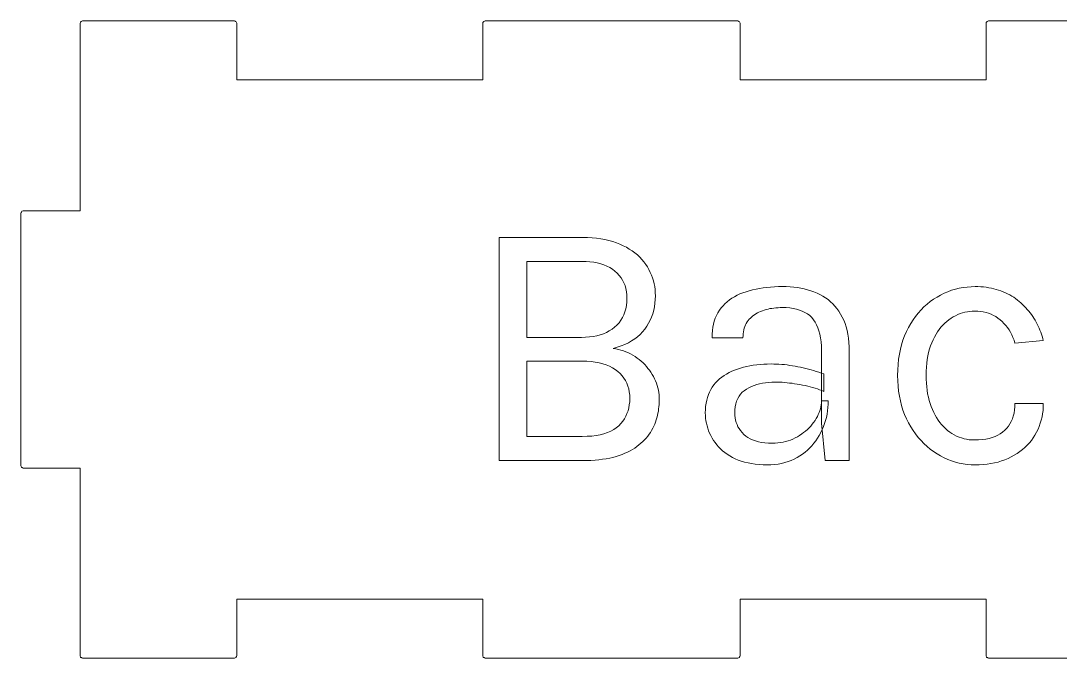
# Model space of a CAD drawing. Header units: inches. Extents: x 0.23 to 4.83, y 0.19 to 3.93.
# Drawn here: x 0.23 to 1.612, y 1.153 to 2.001 of the extents above; entities that cross this region are included whole.
import ezdxf

# ---------------------------------------------------------------- set-up
doc = ezdxf.new("R2010")
doc.units = ezdxf.units.IN
doc.header["$MEASUREMENT"] = 0
doc.layers.get('0').update_dxf_attribs({"lineweight": 5})

msp = doc.modelspace()

# ---------------------------------------------------------------- linework, layer by layer
for p, q in [((0.3091, 1.9991), (0.3087, 1.9983)), ((0.3087, 1.9983), (0.3087, 1.7487)), ((0.3094, 1.9995), (0.3091, 1.9991)), ((0.3098, 2.0003), (0.3094, 1.9995)), ((0.3102, 2.0007), (0.3098, 2.0003)), ((0.3118, 2.0015), (0.3102, 2.0007)), ((0.5142, 2.0015), (0.3118, 2.0015)), ((0.515, 2.0011), (0.5142, 2.0015)), ((0.5154, 2.0007), (0.515, 2.0011)), ((0.5161, 2.0003), (0.5154, 2.0007)), ((0.5165, 1.9999), (0.5161, 2.0003)), ((0.5173, 1.9983), (0.5165, 1.9999)), ((0.5173, 1.9228), (0.5173, 1.9983)), ((0.8445, 1.9991), (0.8441, 1.9983)), ((0.8441, 1.9983), (0.8441, 1.9228)), ((0.8449, 1.9995), (0.8445, 1.9991)), ((0.8453, 2.0003), (0.8449, 1.9995)), ((0.8457, 2.0007), (0.8453, 2.0003)), ((0.8472, 2.0015), (0.8457, 2.0007)), ((1.1835, 2.0015), (0.8472, 2.0015)), ((1.1843, 2.0011), (1.1835, 2.0015)), ((1.1846, 2.0007), (1.1843, 2.0011)), ((1.1854, 2.0003), (1.1846, 2.0007)), ((1.1858, 1.9999), (1.1854, 2.0003)), ((1.1866, 1.9983), (1.1858, 1.9999)), ((1.1866, 1.9228), (1.1866, 1.9983)), ((1.5138, 1.9991), (1.5134, 1.9983)), ((1.5134, 1.9983), (1.5134, 1.9228)), ((1.5142, 1.9995), (1.5138, 1.9991)), ((1.5146, 2.0003), (1.5142, 1.9995)), ((1.515, 2.0007), (1.5146, 2.0003)), ((1.5165, 2.0015), (1.515, 2.0007)), ((1.8528, 2.0015), (1.5165, 2.0015)), ((0.8441, 1.9228), (0.5173, 1.9228)), ((1.5134, 1.9228), (1.1866, 1.9228)), ((0.2303, 1.7464), (0.2299, 1.7456)), ((0.2299, 1.7456), (0.2299, 1.4094)), ((0.2307, 1.7468), (0.2303, 1.7464)), ((0.2311, 1.7476), (0.2307, 1.7468)), ((0.2315, 1.748), (0.2311, 1.7476)), ((0.2331, 1.7487), (0.2315, 1.748)), ((0.3087, 1.7487), (0.2331, 1.7487)), ((0.8659, 1.4164), (0.8659, 1.7131)), ((0.8659, 1.7131), (0.9769, 1.7131)), ((0.9769, 1.7131), (0.9833, 1.713)), ((0.9833, 1.713), (0.9895, 1.7126)), ((0.9895, 1.7126), (0.9954, 1.7121)), ((0.9954, 1.7121), (1.0012, 1.7113)), ((1.0012, 1.7113), (1.0067, 1.7104)), ((1.0067, 1.7104), (1.012, 1.7092)), ((1.012, 1.7092), (1.0171, 1.7078)), ((1.0171, 1.7078), (1.0219, 1.7062)), ((1.0219, 1.7062), (1.0266, 1.7044)), ((1.0266, 1.7044), (1.031, 1.7023)), ((1.031, 1.7023), (1.0352, 1.7001)), ((1.0352, 1.7001), (1.0391, 1.6978)), ((1.0391, 1.6978), (1.0429, 1.6953)), ((1.0429, 1.6953), (1.0465, 1.6926)), ((1.0465, 1.6926), (1.0498, 1.6899)), ((1.0498, 1.6899), (1.0529, 1.687)), ((1.0529, 1.687), (1.0557, 1.6839)), ((0.9759, 1.6814), (0.9027, 1.6814)), ((0.9027, 1.6814), (0.9027, 1.5803)), ((0.9815, 1.6813), (0.9759, 1.6814)), ((0.9867, 1.6809), (0.9815, 1.6813)), ((0.9917, 1.6802), (0.9867, 1.6809)), ((0.9965, 1.6793), (0.9917, 1.6802)), ((1.001, 1.6781), (0.9965, 1.6793)), ((1.0053, 1.6767), (1.001, 1.6781)), ((1.0093, 1.675), (1.0053, 1.6767)), ((1.0131, 1.6731), (1.0093, 1.675)), ((1.0167, 1.6709), (1.0131, 1.6731)), ((1.0557, 1.6839), (1.0584, 1.6807)), ((1.0584, 1.6807), (1.0609, 1.6774)), ((1.0609, 1.6774), (1.0631, 1.674)), ((1.0631, 1.674), (1.0651, 1.6704)), ((1.02, 1.6684), (1.0167, 1.6709)), ((1.023, 1.6657), (1.02, 1.6684)), ((1.0257, 1.6628), (1.023, 1.6657)), ((1.0281, 1.6597), (1.0257, 1.6628)), ((1.0302, 1.6564), (1.0281, 1.6597)), ((1.0651, 1.6704), (1.0669, 1.6668)), ((1.0669, 1.6668), (1.0685, 1.6631)), ((1.0685, 1.6631), (1.0699, 1.6594)), ((1.0699, 1.6594), (1.0711, 1.6556)), ((1.032, 1.6529), (1.0302, 1.6564)), ((1.0334, 1.6492), (1.032, 1.6529)), ((1.0345, 1.6453), (1.0334, 1.6492)), ((1.0353, 1.6411), (1.0345, 1.6453)), ((1.0711, 1.6556), (1.072, 1.6517)), ((1.072, 1.6517), (1.0728, 1.6478)), ((1.0728, 1.6478), (1.0733, 1.6438)), ((1.2076, 1.6446), (1.2122, 1.6454)), ((1.2122, 1.6454), (1.217, 1.6462)), ((1.217, 1.6462), (1.2219, 1.6468)), ((1.2219, 1.6468), (1.2269, 1.6473)), ((1.2269, 1.6473), (1.232, 1.6476)), ((1.232, 1.6476), (1.2373, 1.6478)), ((1.2373, 1.6478), (1.2426, 1.6479)), ((1.2426, 1.6479), (1.2478, 1.6478)), ((1.2478, 1.6478), (1.2528, 1.6475)), ((1.2528, 1.6475), (1.2577, 1.6471)), ((1.2577, 1.6471), (1.2625, 1.6465)), ((1.2625, 1.6465), (1.2671, 1.6457)), ((1.2671, 1.6457), (1.2717, 1.6447)), ((1.4727, 1.6444), (1.4778, 1.6456)), ((1.4778, 1.6456), (1.483, 1.6466)), ((1.483, 1.6466), (1.4882, 1.6473)), ((1.4882, 1.6473), (1.4935, 1.6477)), ((1.4935, 1.6477), (1.4989, 1.6479)), ((1.4989, 1.6479), (1.5027, 1.6478)), ((1.5027, 1.6478), (1.5064, 1.6476)), ((1.5064, 1.6476), (1.5101, 1.6474)), ((1.5101, 1.6474), (1.5136, 1.6469)), ((1.5136, 1.6469), (1.5171, 1.6464)), ((1.5171, 1.6464), (1.5205, 1.6458)), ((1.5205, 1.6458), (1.5238, 1.645)), ((1.5238, 1.645), (1.527, 1.6442)), ((1.0358, 1.6368), (1.0353, 1.6411)), ((1.0359, 1.6323), (1.0358, 1.6368)), ((1.0358, 1.6274), (1.0359, 1.6323)), ((1.0733, 1.6438), (1.0736, 1.6397)), ((1.0736, 1.6397), (1.0737, 1.6356)), ((1.0737, 1.6356), (1.0736, 1.6306)), ((1.1722, 1.6301), (1.1755, 1.6324)), ((1.1755, 1.6324), (1.1789, 1.6344)), ((1.1789, 1.6344), (1.1825, 1.6364)), ((1.1825, 1.6364), (1.1862, 1.6381)), ((1.1862, 1.6381), (1.1902, 1.6397)), ((1.1902, 1.6397), (1.1943, 1.6411)), ((1.1943, 1.6411), (1.1986, 1.6424)), ((1.1986, 1.6424), (1.203, 1.6436)), ((1.203, 1.6436), (1.2076, 1.6446)), ((1.2717, 1.6447), (1.2761, 1.6436)), ((1.2761, 1.6436), (1.2804, 1.6423)), ((1.2804, 1.6423), (1.2846, 1.6408)), ((1.2846, 1.6408), (1.2887, 1.6391)), ((1.2887, 1.6391), (1.2926, 1.6373)), ((1.2926, 1.6373), (1.2964, 1.6352)), ((1.2964, 1.6352), (1.3, 1.633)), ((1.3, 1.633), (1.3033, 1.6305)), ((1.4392, 1.6279), (1.4437, 1.631)), ((1.4437, 1.631), (1.4483, 1.6339)), ((1.4483, 1.6339), (1.453, 1.6366)), ((1.453, 1.6366), (1.4578, 1.6389)), ((1.4578, 1.6389), (1.4627, 1.6411)), ((1.4627, 1.6411), (1.4676, 1.6429)), ((1.4676, 1.6429), (1.4727, 1.6444)), ((1.527, 1.6442), (1.5302, 1.6432)), ((1.5302, 1.6432), (1.5333, 1.6421)), ((1.5333, 1.6421), (1.5363, 1.6409)), ((1.5363, 1.6409), (1.5393, 1.6396)), ((1.5393, 1.6396), (1.5421, 1.6382)), ((1.5421, 1.6382), (1.5449, 1.6368)), ((1.5449, 1.6368), (1.5476, 1.6352)), ((1.5476, 1.6352), (1.5502, 1.6336)), ((1.5502, 1.6336), (1.5527, 1.6319)), ((1.5527, 1.6319), (1.5552, 1.63)), ((1.0333, 1.6143), (1.0344, 1.6184)), ((1.0344, 1.6184), (1.0353, 1.6228)), ((1.0353, 1.6228), (1.0358, 1.6274)), ((1.0725, 1.6209), (1.0715, 1.6163)), ((1.0732, 1.6257), (1.0725, 1.6209)), ((1.0736, 1.6306), (1.0732, 1.6257)), ((1.1589, 1.6163), (1.1611, 1.6194)), ((1.1611, 1.6194), (1.1637, 1.6223)), ((1.1637, 1.6223), (1.1663, 1.6251)), ((1.1663, 1.6251), (1.1692, 1.6277)), ((1.1692, 1.6277), (1.1722, 1.6301)), ((1.2209, 1.6173), (1.2185, 1.6166)), ((1.2235, 1.6179), (1.2209, 1.6173)), ((1.226, 1.6185), (1.2235, 1.6179)), ((1.2287, 1.6189), (1.226, 1.6185)), ((1.2313, 1.6193), (1.2287, 1.6189)), ((1.2341, 1.6196), (1.2313, 1.6193)), ((1.2369, 1.6198), (1.2341, 1.6196)), ((1.2397, 1.62), (1.2369, 1.6198)), ((1.2426, 1.62), (1.2397, 1.62)), ((1.2477, 1.6199), (1.2426, 1.62)), ((1.2525, 1.6194), (1.2477, 1.6199)), ((1.257, 1.6188), (1.2525, 1.6194)), ((1.2613, 1.6179), (1.257, 1.6188)), ((1.2654, 1.6167), (1.2613, 1.6179)), ((1.3033, 1.6305), (1.3066, 1.6278)), ((1.3066, 1.6278), (1.3096, 1.625)), ((1.3096, 1.625), (1.3125, 1.6219)), ((1.3125, 1.6219), (1.3152, 1.6186)), ((1.3152, 1.6186), (1.3178, 1.6151)), ((1.427, 1.6169), (1.4309, 1.6208)), ((1.4309, 1.6208), (1.435, 1.6244)), ((1.435, 1.6244), (1.4392, 1.6279)), ((1.5552, 1.63), (1.5576, 1.6281)), ((1.5576, 1.6281), (1.5599, 1.6261)), ((1.5599, 1.6261), (1.5621, 1.6241)), ((1.5621, 1.6241), (1.5643, 1.622)), ((1.5643, 1.622), (1.5663, 1.6198)), ((1.5663, 1.6198), (1.5683, 1.6176)), ((1.5683, 1.6176), (1.5702, 1.6153)), ((1.0279, 1.6031), (1.03, 1.6066)), ((1.03, 1.6066), (1.0319, 1.6103)), ((1.0319, 1.6103), (1.0333, 1.6143)), ((1.0687, 1.6074), (1.0669, 1.6032)), ((1.0702, 1.6118), (1.0687, 1.6074)), ((1.0715, 1.6163), (1.0702, 1.6118)), ((1.1521, 1.602), (1.1534, 1.6059)), ((1.1534, 1.6059), (1.155, 1.6096)), ((1.155, 1.6096), (1.1568, 1.613)), ((1.1568, 1.613), (1.1589, 1.6163)), ((1.1986, 1.6044), (1.1972, 1.6026)), ((1.2002, 1.606), (1.1986, 1.6044)), ((1.2018, 1.6075), (1.2002, 1.606)), ((1.2035, 1.609), (1.2018, 1.6075)), ((1.2054, 1.6104), (1.2035, 1.609)), ((1.2073, 1.6116), (1.2054, 1.6104)), ((1.2094, 1.6128), (1.2073, 1.6116)), ((1.2115, 1.6139), (1.2094, 1.6128)), ((1.2137, 1.6148), (1.2115, 1.6139)), ((1.2161, 1.6157), (1.2137, 1.6148)), ((1.2185, 1.6166), (1.2161, 1.6157)), ((1.2691, 1.6152), (1.2654, 1.6167)), ((1.2726, 1.6135), (1.2691, 1.6152)), ((1.2759, 1.6115), (1.2726, 1.6135)), ((1.2789, 1.6092), (1.2759, 1.6115)), ((1.2816, 1.6067), (1.2789, 1.6092)), ((1.2841, 1.6038), (1.2816, 1.6067)), ((1.2863, 1.6006), (1.2841, 1.6038)), ((1.3178, 1.6151), (1.3201, 1.6114)), ((1.3201, 1.6114), (1.3223, 1.6074)), ((1.3223, 1.6074), (1.3242, 1.6033)), ((1.3242, 1.6033), (1.3259, 1.5989)), ((1.4133, 1.5987), (1.4165, 1.6036)), ((1.4165, 1.6036), (1.4198, 1.6083)), ((1.4198, 1.6083), (1.4233, 1.6127)), ((1.4233, 1.6127), (1.427, 1.6169)), ((1.464, 1.6037), (1.4613, 1.6015)), ((1.4669, 1.6057), (1.464, 1.6037)), ((1.4699, 1.6075), (1.4669, 1.6057)), ((1.4729, 1.6091), (1.4699, 1.6075)), ((1.476, 1.6106), (1.4729, 1.6091)), ((1.4791, 1.6119), (1.476, 1.6106)), ((1.4822, 1.6129), (1.4791, 1.6119)), ((1.4854, 1.6137), (1.4822, 1.6129)), ((1.4886, 1.6144), (1.4854, 1.6137)), ((1.4919, 1.6149), (1.4886, 1.6144)), ((1.4951, 1.6152), (1.4919, 1.6149)), ((1.4985, 1.6153), (1.4951, 1.6152)), ((1.5024, 1.6152), (1.4985, 1.6153)), ((1.5061, 1.6148), (1.5024, 1.6152)), ((1.5098, 1.6143), (1.5061, 1.6148)), ((1.5134, 1.6134), (1.5098, 1.6143)), ((1.5168, 1.6124), (1.5134, 1.6134)), ((1.5201, 1.6111), (1.5168, 1.6124)), ((1.5233, 1.6096), (1.5201, 1.6111)), ((1.5263, 1.608), (1.5233, 1.6096)), ((1.5293, 1.606), (1.5263, 1.608)), ((1.5321, 1.6038), (1.5293, 1.606)), ((1.5348, 1.6015), (1.5321, 1.6038)), ((1.5702, 1.6153), (1.5721, 1.613)), ((1.5721, 1.613), (1.5739, 1.6106)), ((1.5739, 1.6106), (1.5755, 1.6081)), ((1.5755, 1.6081), (1.5771, 1.6057)), ((1.5771, 1.6057), (1.5787, 1.6031)), ((1.0125, 1.589), (1.0161, 1.5913)), ((1.0161, 1.5913), (1.0195, 1.5939)), ((1.0195, 1.5939), (1.0226, 1.5967)), ((1.0226, 1.5967), (1.0254, 1.5998)), ((1.0254, 1.5998), (1.0279, 1.6031)), ((1.0597, 1.5913), (1.0567, 1.5877)), ((1.0624, 1.5951), (1.0597, 1.5913)), ((1.0648, 1.5991), (1.0624, 1.5951)), ((1.0669, 1.6032), (1.0648, 1.5991)), ((1.1496, 1.5893), (1.1502, 1.5937)), ((1.1502, 1.5937), (1.151, 1.598)), ((1.151, 1.598), (1.1521, 1.602)), ((1.1913, 1.5902), (1.1908, 1.5878)), ((1.1919, 1.5925), (1.1913, 1.5902)), ((1.1927, 1.5947), (1.1919, 1.5925)), ((1.1936, 1.5969), (1.1927, 1.5947)), ((1.1946, 1.5989), (1.1936, 1.5969)), ((1.1958, 1.6008), (1.1946, 1.5989)), ((1.1972, 1.6026), (1.1958, 1.6008)), ((1.2882, 1.5971), (1.2863, 1.6006)), ((1.2899, 1.5932), (1.2882, 1.5971)), ((1.2913, 1.589), (1.2899, 1.5932)), ((1.3259, 1.5989), (1.3274, 1.5943)), ((1.3274, 1.5943), (1.3286, 1.5895)), ((1.3286, 1.5895), (1.3296, 1.5844)), ((1.4076, 1.5881), (1.4104, 1.5935)), ((1.4104, 1.5935), (1.4133, 1.5987)), ((1.4512, 1.5908), (1.449, 1.5877)), ((1.4535, 1.5938), (1.4512, 1.5908)), ((1.456, 1.5965), (1.4535, 1.5938)), ((1.4586, 1.5991), (1.456, 1.5965)), ((1.4613, 1.6015), (1.4586, 1.5991)), ((1.5373, 1.5989), (1.5348, 1.6015)), ((1.5397, 1.5962), (1.5373, 1.5989)), ((1.5419, 1.5933), (1.5397, 1.5962)), ((1.544, 1.5903), (1.5419, 1.5933)), ((1.5459, 1.5871), (1.544, 1.5903)), ((1.5787, 1.6031), (1.5801, 1.6005)), ((1.5801, 1.6005), (1.5815, 1.5979)), ((1.5815, 1.5979), (1.5828, 1.5953)), ((1.5828, 1.5953), (1.584, 1.5926)), ((1.584, 1.5926), (1.5851, 1.5899)), ((1.5851, 1.5899), (1.5862, 1.5872)), ((0.9027, 1.5803), (0.9755, 1.5803)), ((0.9755, 1.5803), (0.9809, 1.5804)), ((0.9809, 1.5804), (0.9861, 1.5809)), ((0.9861, 1.5809), (0.9911, 1.5815)), ((0.9911, 1.5815), (0.9958, 1.5825)), ((0.9958, 1.5825), (1.0003, 1.5837)), ((1.0003, 1.5837), (1.0046, 1.5852)), ((1.0046, 1.5852), (1.0087, 1.587)), ((1.0087, 1.587), (1.0125, 1.589)), ((1.0462, 1.5782), (1.0421, 1.5755)), ((1.05, 1.5811), (1.0462, 1.5782)), ((1.0535, 1.5843), (1.05, 1.5811)), ((1.0567, 1.5877), (1.0535, 1.5843)), ((1.1491, 1.5798), (1.1492, 1.5846)), ((1.1902, 1.5798), (1.1491, 1.5798)), ((1.1492, 1.5846), (1.1496, 1.5893)), ((1.1903, 1.5826), (1.1902, 1.5798)), ((1.1905, 1.5852), (1.1903, 1.5826)), ((1.1908, 1.5878), (1.1905, 1.5852)), ((1.2925, 1.5845), (1.2913, 1.589)), ((1.2934, 1.5796), (1.2925, 1.5845)), ((1.2941, 1.5743), (1.2934, 1.5796)), ((1.3296, 1.5844), (1.3304, 1.5791)), ((1.3304, 1.5791), (1.331, 1.5736)), ((1.4011, 1.5706), (1.403, 1.5767)), ((1.403, 1.5767), (1.4052, 1.5825)), ((1.4052, 1.5825), (1.4076, 1.5881)), ((1.443, 1.5771), (1.4412, 1.5732)), ((1.4448, 1.5808), (1.443, 1.5771)), ((1.4469, 1.5844), (1.4448, 1.5808)), ((1.449, 1.5877), (1.4469, 1.5844)), ((1.5476, 1.5838), (1.5459, 1.5871)), ((1.5492, 1.5803), (1.5476, 1.5838)), ((1.5506, 1.5766), (1.5492, 1.5803)), ((1.5519, 1.5728), (1.5506, 1.5766)), ((1.5896, 1.5761), (1.5519, 1.5728)), ((1.5862, 1.5872), (1.5872, 1.5844)), ((1.5872, 1.5844), (1.5881, 1.5817)), ((1.5881, 1.5817), (1.5889, 1.5789)), ((1.5889, 1.5789), (1.5896, 1.5761)), ((1.023, 1.5672), (1.0175, 1.5657)), ((1.0175, 1.5657), (1.0211, 1.565)), ((1.0211, 1.565), (1.0246, 1.5643)), ((1.0282, 1.5689), (1.023, 1.5672)), ((1.0246, 1.5643), (1.028, 1.5633)), ((1.028, 1.5633), (1.0314, 1.5622)), ((1.0331, 1.5709), (1.0282, 1.5689)), ((1.0314, 1.5622), (1.0346, 1.561)), ((1.0378, 1.5731), (1.0331, 1.5709)), ((1.0421, 1.5755), (1.0378, 1.5731)), ((1.2945, 1.5687), (1.2941, 1.5743)), ((1.2946, 1.5628), (1.2945, 1.5687)), ((1.2946, 1.466), (1.2946, 1.5628)), ((1.331, 1.5736), (1.3313, 1.5679)), ((1.3313, 1.5679), (1.3315, 1.5619)), ((1.3315, 1.5619), (1.3315, 1.4164)), ((1.3983, 1.5579), (1.3996, 1.5644)), ((1.3996, 1.5644), (1.4011, 1.5706)), ((1.4383, 1.5649), (1.437, 1.5604)), ((1.4396, 1.5691), (1.4383, 1.5649)), ((1.4412, 1.5732), (1.4396, 1.5691)), ((0.9027, 1.5487), (0.9027, 1.4485)), ((0.9764, 1.5487), (0.9027, 1.5487)), ((0.9825, 1.5485), (0.9764, 1.5487)), ((0.9883, 1.5481), (0.9825, 1.5485)), ((0.9938, 1.5474), (0.9883, 1.5481)), ((1.0346, 1.561), (1.0378, 1.5597)), ((1.0378, 1.5597), (1.0408, 1.5582)), ((1.0408, 1.5582), (1.0438, 1.5565)), ((1.0438, 1.5565), (1.0467, 1.5547)), ((1.0467, 1.5547), (1.0495, 1.5528)), ((1.0495, 1.5528), (1.0522, 1.5507)), ((1.0522, 1.5507), (1.0548, 1.5486)), ((1.0548, 1.5486), (1.0573, 1.5464)), ((1.3965, 1.5443), (1.3972, 1.5512)), ((1.3972, 1.5512), (1.3983, 1.5579)), ((1.4352, 1.5509), (1.4346, 1.5459)), ((1.4361, 1.5558), (1.4352, 1.5509)), ((1.437, 1.5604), (1.4361, 1.5558)), ((0.9989, 1.5465), (0.9938, 1.5474)), ((1.0038, 1.5453), (0.9989, 1.5465)), ((1.0084, 1.5438), (1.0038, 1.5453)), ((1.0127, 1.542), (1.0084, 1.5438)), ((1.0166, 1.54), (1.0127, 1.542)), ((1.0203, 1.5377), (1.0166, 1.54)), ((1.0237, 1.5351), (1.0203, 1.5377)), ((1.0267, 1.5323), (1.0237, 1.5351)), ((1.0573, 1.5464), (1.0596, 1.5441)), ((1.0596, 1.5441), (1.0619, 1.5417)), ((1.0619, 1.5417), (1.0639, 1.5391)), ((1.0639, 1.5391), (1.0659, 1.5365)), ((1.0659, 1.5365), (1.0678, 1.5339)), ((1.1717, 1.5334), (1.1753, 1.5352)), ((1.1753, 1.5352), (1.179, 1.5367)), ((1.179, 1.5367), (1.1829, 1.5381)), ((1.1829, 1.5381), (1.1869, 1.5394)), ((1.1869, 1.5394), (1.191, 1.5406)), ((1.191, 1.5406), (1.1952, 1.5416)), ((1.1952, 1.5416), (1.1995, 1.5424)), ((1.1995, 1.5424), (1.2039, 1.5432)), ((1.2039, 1.5432), (1.2085, 1.5438)), ((1.2085, 1.5438), (1.2131, 1.5443)), ((1.2131, 1.5443), (1.2178, 1.5446)), ((1.2178, 1.5446), (1.2226, 1.5448)), ((1.2226, 1.5448), (1.2275, 1.5449)), ((1.2275, 1.5449), (1.2311, 1.5448)), ((1.2311, 1.5448), (1.2346, 1.5447)), ((1.2346, 1.5447), (1.2381, 1.5446)), ((1.2381, 1.5446), (1.2417, 1.5443)), ((1.2417, 1.5443), (1.2453, 1.544)), ((1.2453, 1.544), (1.2488, 1.5436)), ((1.2488, 1.5436), (1.2524, 1.5431)), ((1.2524, 1.5431), (1.2559, 1.5426)), ((1.2559, 1.5426), (1.2595, 1.542)), ((1.2595, 1.542), (1.2631, 1.5413)), ((1.2631, 1.5413), (1.2666, 1.5406)), ((1.2666, 1.5406), (1.2702, 1.5398)), ((1.2702, 1.5398), (1.2737, 1.539)), ((1.2737, 1.539), (1.2772, 1.5381)), ((1.2772, 1.5381), (1.2807, 1.5371)), ((1.2807, 1.5371), (1.2842, 1.5361)), ((1.2842, 1.5361), (1.2876, 1.5351)), ((1.2876, 1.5351), (1.2911, 1.534)), ((1.3959, 1.5298), (1.3961, 1.5371)), ((1.3961, 1.5371), (1.3965, 1.5443)), ((1.4338, 1.5354), (1.4337, 1.5298)), ((1.4341, 1.5407), (1.4338, 1.5354)), ((1.4346, 1.5459), (1.4341, 1.5407)), ((1.0294, 1.5293), (1.0267, 1.5323)), ((1.0319, 1.5261), (1.0294, 1.5293)), ((1.0339, 1.5228), (1.0319, 1.5261)), ((1.0357, 1.5193), (1.0339, 1.5228)), ((1.0678, 1.5339), (1.0695, 1.5311)), ((1.0695, 1.5311), (1.0711, 1.5282)), ((1.0711, 1.5282), (1.0726, 1.5253)), ((1.0726, 1.5253), (1.0739, 1.5223)), ((1.0739, 1.5223), (1.0751, 1.5193)), ((1.1539, 1.5198), (1.1565, 1.5225)), ((1.1565, 1.5225), (1.1592, 1.525)), ((1.1592, 1.525), (1.1621, 1.5273)), ((1.1621, 1.5273), (1.1651, 1.5295)), ((1.1651, 1.5295), (1.1683, 1.5315)), ((1.1683, 1.5315), (1.1717, 1.5334)), ((1.2244, 1.5204), (1.2202, 1.52)), ((1.2287, 1.5207), (1.2244, 1.5204)), ((1.2332, 1.5208), (1.2287, 1.5207)), ((1.2362, 1.5207), (1.2332, 1.5208)), ((1.2393, 1.5207), (1.2362, 1.5207)), ((1.2424, 1.5205), (1.2393, 1.5207)), ((1.2456, 1.5203), (1.2424, 1.5205)), ((1.2911, 1.534), (1.2945, 1.5329)), ((1.2945, 1.5329), (1.2979, 1.5317)), ((1.2979, 1.5317), (1.2979, 1.5085)), ((1.3961, 1.5226), (1.3959, 1.5298)), ((1.3965, 1.5156), (1.3961, 1.5226)), ((1.4337, 1.5298), (1.4338, 1.5246)), ((1.4338, 1.5246), (1.4341, 1.5196)), ((1.0372, 1.5156), (1.0357, 1.5193)), ((1.0383, 1.5117), (1.0372, 1.5156)), ((1.0391, 1.5077), (1.0383, 1.5117)), ((1.0396, 1.5035), (1.0391, 1.5077)), ((1.0751, 1.5193), (1.0761, 1.5163)), ((1.0761, 1.5163), (1.077, 1.5132)), ((1.077, 1.5132), (1.0777, 1.5101)), ((1.0777, 1.5101), (1.0782, 1.5069)), ((1.0782, 1.5069), (1.0786, 1.5037)), ((1.1443, 1.5041), (1.1457, 1.5076)), ((1.1457, 1.5076), (1.1474, 1.5109)), ((1.1474, 1.5109), (1.1494, 1.5141)), ((1.1494, 1.5141), (1.1516, 1.517)), ((1.1516, 1.517), (1.1539, 1.5198)), ((1.1893, 1.5072), (1.187, 1.5047)), ((1.192, 1.5094), (1.1893, 1.5072)), ((1.1949, 1.5115), (1.192, 1.5094)), ((1.1981, 1.5132), (1.1949, 1.5115)), ((1.2015, 1.5148), (1.1981, 1.5132)), ((1.2049, 1.5162), (1.2015, 1.5148)), ((1.2085, 1.5174), (1.2049, 1.5162)), ((1.2123, 1.5185), (1.2085, 1.5174)), ((1.2162, 1.5193), (1.2123, 1.5185)), ((1.2202, 1.52), (1.2162, 1.5193)), ((1.2488, 1.52), (1.2456, 1.5203)), ((1.2521, 1.5196), (1.2488, 1.52)), ((1.2555, 1.5192), (1.2521, 1.5196)), ((1.2589, 1.5187), (1.2555, 1.5192)), ((1.2624, 1.5181), (1.2589, 1.5187)), ((1.2659, 1.5175), (1.2624, 1.5181)), ((1.2694, 1.5168), (1.2659, 1.5175)), ((1.2729, 1.5161), (1.2694, 1.5168)), ((1.2763, 1.5153), (1.2729, 1.5161)), ((1.2796, 1.5144), (1.2763, 1.5153)), ((1.2828, 1.5136), (1.2796, 1.5144)), ((1.286, 1.5127), (1.2828, 1.5136)), ((1.2891, 1.5117), (1.286, 1.5127)), ((1.2921, 1.5107), (1.2891, 1.5117)), ((1.295, 1.5096), (1.2921, 1.5107)), ((1.2979, 1.5085), (1.295, 1.5096)), ((1.3972, 1.5088), (1.3965, 1.5156)), ((1.3983, 1.5022), (1.3972, 1.5088)), ((1.4341, 1.5196), (1.4345, 1.5146)), ((1.4345, 1.5146), (1.4351, 1.5099)), ((1.4351, 1.5099), (1.4358, 1.5053)), ((1.0391, 1.4905), (1.0396, 1.4947)), ((1.0397, 1.4991), (1.0396, 1.5035)), ((1.0396, 1.4947), (1.0397, 1.4991)), ((1.0786, 1.5037), (1.0789, 1.5004)), ((1.0789, 1.4941), (1.0787, 1.4911)), ((1.0789, 1.5004), (1.0789, 1.4972)), ((1.0789, 1.4972), (1.0789, 1.4941)), ((1.1411, 1.4927), (1.142, 1.4967)), ((1.142, 1.4967), (1.143, 1.5005)), ((1.143, 1.5005), (1.1443, 1.5041)), ((1.1818, 1.4956), (1.1807, 1.492)), ((1.1832, 1.4989), (1.1818, 1.4956)), ((1.185, 1.5019), (1.1832, 1.4989)), ((1.187, 1.5047), (1.185, 1.5019)), ((1.2943, 1.4906), (1.2945, 1.4931)), ((1.2945, 1.4931), (1.2946, 1.4957)), ((1.2946, 1.4957), (1.3036, 1.4957)), ((1.3036, 1.4957), (1.3035, 1.4913)), ((1.3996, 1.4958), (1.3983, 1.5022)), ((1.4011, 1.4896), (1.3996, 1.4958)), ((1.4358, 1.5053), (1.4368, 1.5008)), ((1.4368, 1.5008), (1.4378, 1.4965)), ((1.4378, 1.4965), (1.4391, 1.4923)), ((1.036, 1.4789), (1.0374, 1.4826)), ((1.0374, 1.4826), (1.0384, 1.4865)), ((1.0384, 1.4865), (1.0391, 1.4905)), ((1.0771, 1.4793), (1.0765, 1.4763)), ((1.0777, 1.4822), (1.0771, 1.4793)), ((1.0781, 1.4852), (1.0777, 1.4822)), ((1.0785, 1.4881), (1.0781, 1.4852)), ((1.0787, 1.4911), (1.0785, 1.4881)), ((1.1401, 1.4797), (1.1402, 1.4842)), ((1.1402, 1.4762), (1.1401, 1.4797)), ((1.1402, 1.4842), (1.1406, 1.4885)), ((1.1406, 1.4885), (1.1411, 1.4927)), ((1.1795, 1.4841), (1.1793, 1.4797)), ((1.1793, 1.4797), (1.1794, 1.4764)), ((1.18, 1.4881), (1.1795, 1.4841)), ((1.1807, 1.492), (1.18, 1.4881)), ((1.2904, 1.4776), (1.2915, 1.4802)), ((1.2915, 1.4802), (1.2924, 1.4828)), ((1.2924, 1.4828), (1.2932, 1.4854)), ((1.2932, 1.4854), (1.2938, 1.488)), ((1.2938, 1.488), (1.2943, 1.4906)), ((1.3027, 1.4824), (1.302, 1.4781)), ((1.3032, 1.4868), (1.3027, 1.4824)), ((1.3035, 1.4913), (1.3032, 1.4868)), ((1.403, 1.4836), (1.4011, 1.4896)), ((1.4052, 1.4778), (1.403, 1.4836)), ((1.4391, 1.4923), (1.4406, 1.4882)), ((1.4406, 1.4882), (1.4421, 1.4843)), ((1.4421, 1.4843), (1.4439, 1.4805)), ((1.4439, 1.4805), (1.4457, 1.4769)), ((1.5497, 1.4757), (1.5506, 1.4796)), ((1.5506, 1.4796), (1.5513, 1.4837)), ((1.5513, 1.4837), (1.5517, 1.488)), ((1.5517, 1.488), (1.5519, 1.4924)), ((1.5519, 1.4924), (1.5896, 1.4924)), ((1.5892, 1.4832), (1.5887, 1.4787)), ((1.5895, 1.4878), (1.5892, 1.4832)), ((1.5896, 1.4924), (1.5895, 1.4878)), ((1.025, 1.4627), (1.0278, 1.4656)), ((1.0278, 1.4656), (1.0303, 1.4687)), ((1.0303, 1.4687), (1.0325, 1.4719)), ((1.0325, 1.4719), (1.0344, 1.4753)), ((1.0344, 1.4753), (1.036, 1.4789)), ((1.0739, 1.4676), (1.0728, 1.4648)), ((1.0748, 1.4705), (1.0739, 1.4676)), ((1.0757, 1.4734), (1.0748, 1.4705)), ((1.0765, 1.4763), (1.0757, 1.4734)), ((1.1405, 1.4728), (1.1402, 1.4762)), ((1.1409, 1.4693), (1.1405, 1.4728)), ((1.1415, 1.466), (1.1409, 1.4693)), ((1.1424, 1.4626), (1.1415, 1.466)), ((1.1794, 1.4764), (1.1798, 1.4733)), ((1.1798, 1.4733), (1.1804, 1.4702)), ((1.1804, 1.4702), (1.1812, 1.4672)), ((1.1812, 1.4672), (1.1823, 1.4643)), ((1.2823, 1.4647), (1.2842, 1.4672)), ((1.2842, 1.4672), (1.286, 1.4698)), ((1.286, 1.4698), (1.2876, 1.4724)), ((1.2876, 1.4724), (1.2891, 1.475)), ((1.2891, 1.475), (1.2904, 1.4776)), ((1.2993, 1.4164), (1.2946, 1.466)), ((1.2988, 1.4656), (1.2973, 1.4616)), ((1.3, 1.4697), (1.2988, 1.4656)), ((1.3011, 1.4739), (1.3, 1.4697)), ((1.302, 1.4781), (1.3011, 1.4739)), ((1.4076, 1.4721), (1.4052, 1.4778)), ((1.4104, 1.4667), (1.4076, 1.4721)), ((1.4133, 1.4615), (1.4104, 1.4667)), ((1.4457, 1.4769), (1.4477, 1.4735)), ((1.4477, 1.4735), (1.4498, 1.4703)), ((1.4498, 1.4703), (1.4521, 1.4672)), ((1.4521, 1.4672), (1.4544, 1.4643)), ((1.5431, 1.4622), (1.5452, 1.4653)), ((1.5452, 1.4653), (1.547, 1.4685)), ((1.547, 1.4685), (1.5485, 1.472)), ((1.5485, 1.472), (1.5497, 1.4757)), ((1.5856, 1.466), (1.5842, 1.4619)), ((1.5869, 1.4701), (1.5856, 1.466)), ((1.5879, 1.4744), (1.5869, 1.4701)), ((1.5887, 1.4787), (1.5879, 1.4744)), ((1.0004, 1.4508), (1.0054, 1.452)), ((1.0054, 1.452), (1.0101, 1.4536)), ((1.0101, 1.4536), (1.0144, 1.4554)), ((1.0144, 1.4554), (1.0183, 1.4576)), ((1.0183, 1.4576), (1.0218, 1.46)), ((1.0218, 1.46), (1.025, 1.4627)), ((1.0654, 1.4514), (1.0635, 1.4489)), ((1.0671, 1.4539), (1.0654, 1.4514)), ((1.0687, 1.4566), (1.0671, 1.4539)), ((1.0702, 1.4593), (1.0687, 1.4566)), ((1.0716, 1.462), (1.0702, 1.4593)), ((1.0728, 1.4648), (1.0716, 1.462)), ((1.1433, 1.4593), (1.1424, 1.4626)), ((1.1445, 1.456), (1.1433, 1.4593)), ((1.1459, 1.4528), (1.1445, 1.456)), ((1.1474, 1.4496), (1.1459, 1.4528)), ((1.1823, 1.4643), (1.1836, 1.4615)), ((1.1836, 1.4615), (1.1852, 1.4589)), ((1.1852, 1.4589), (1.187, 1.4563)), ((1.187, 1.4563), (1.189, 1.4537)), ((1.189, 1.4537), (1.1913, 1.4513)), ((1.1913, 1.4513), (1.1938, 1.4491)), ((1.2655, 1.4499), (1.2683, 1.4518)), ((1.2683, 1.4518), (1.2709, 1.4537)), ((1.2709, 1.4537), (1.2734, 1.4557)), ((1.2734, 1.4557), (1.2758, 1.4579)), ((1.2758, 1.4579), (1.2781, 1.4601)), ((1.2781, 1.4601), (1.2803, 1.4624)), ((1.2803, 1.4624), (1.2823, 1.4647)), ((1.2938, 1.4537), (1.2917, 1.4499)), ((1.2956, 1.4576), (1.2938, 1.4537)), ((1.2973, 1.4616), (1.2956, 1.4576)), ((1.4165, 1.4565), (1.4133, 1.4615)), ((1.4198, 1.4518), (1.4165, 1.4565)), ((1.4233, 1.4473), (1.4198, 1.4518)), ((1.4544, 1.4643), (1.4569, 1.4616)), ((1.4569, 1.4616), (1.4596, 1.459)), ((1.4596, 1.459), (1.4623, 1.4566)), ((1.4623, 1.4566), (1.4652, 1.4544)), ((1.4652, 1.4544), (1.4681, 1.4524)), ((1.4681, 1.4524), (1.4712, 1.4506)), ((1.529, 1.4501), (1.5323, 1.452)), ((1.5323, 1.452), (1.5354, 1.4542)), ((1.5354, 1.4542), (1.5383, 1.4567)), ((1.5383, 1.4567), (1.5409, 1.4593)), ((1.5409, 1.4593), (1.5431, 1.4622)), ((1.5807, 1.4541), (1.5785, 1.4504)), ((1.5826, 1.458), (1.5807, 1.4541)), ((1.5842, 1.4619), (1.5826, 1.458)), ((0.9027, 1.4485), (0.9764, 1.4485)), ((0.9764, 1.4485), (0.983, 1.4487)), ((0.983, 1.4487), (0.9892, 1.4491)), ((0.9892, 1.4491), (0.995, 1.4498)), ((0.995, 1.4498), (1.0004, 1.4508)), ((1.0545, 1.4394), (1.0519, 1.4372)), ((1.057, 1.4417), (1.0545, 1.4394)), ((1.0593, 1.444), (1.057, 1.4417)), ((1.0614, 1.4464), (1.0593, 1.444)), ((1.0635, 1.4489), (1.0614, 1.4464)), ((1.1491, 1.4464), (1.1474, 1.4496)), ((1.151, 1.4433), (1.1491, 1.4464)), ((1.1531, 1.4403), (1.151, 1.4433)), ((1.1553, 1.4374), (1.1531, 1.4403)), ((1.1938, 1.4491), (1.1966, 1.4471)), ((1.1966, 1.4471), (1.1997, 1.4453)), ((1.1997, 1.4453), (1.2031, 1.4438)), ((1.2031, 1.4438), (1.2068, 1.4425)), ((1.2068, 1.4425), (1.2107, 1.4414)), ((1.2107, 1.4414), (1.215, 1.4406)), ((1.215, 1.4406), (1.2195, 1.44)), ((1.2195, 1.44), (1.2243, 1.4396)), ((1.2243, 1.4396), (1.2294, 1.4395)), ((1.2294, 1.4395), (1.2331, 1.4396)), ((1.2331, 1.4396), (1.2366, 1.4399)), ((1.2366, 1.4399), (1.2401, 1.4403)), ((1.2401, 1.4403), (1.2436, 1.4409)), ((1.2436, 1.4409), (1.2469, 1.4417)), ((1.2469, 1.4417), (1.2502, 1.4426)), ((1.2502, 1.4426), (1.2534, 1.4437)), ((1.2534, 1.4437), (1.2565, 1.445)), ((1.2565, 1.445), (1.2596, 1.4465)), ((1.2596, 1.4465), (1.2626, 1.4481)), ((1.2626, 1.4481), (1.2655, 1.4499)), ((1.2846, 1.4394), (1.2819, 1.4362)), ((1.2871, 1.4428), (1.2846, 1.4394)), ((1.2895, 1.4463), (1.2871, 1.4428)), ((1.2917, 1.4499), (1.2895, 1.4463)), ((1.427, 1.443), (1.4233, 1.4473)), ((1.4309, 1.439), (1.427, 1.443)), ((1.435, 1.4352), (1.4309, 1.439)), ((1.4712, 1.4506), (1.4743, 1.449)), ((1.4743, 1.449), (1.4775, 1.4476)), ((1.4775, 1.4476), (1.4808, 1.4465)), ((1.4808, 1.4465), (1.4842, 1.4455)), ((1.4842, 1.4455), (1.4876, 1.4447)), ((1.4876, 1.4447), (1.4911, 1.4442)), ((1.4911, 1.4442), (1.4948, 1.4439)), ((1.4948, 1.4439), (1.4985, 1.4438)), ((1.4985, 1.4438), (1.5036, 1.4439)), ((1.5036, 1.4439), (1.5085, 1.4443)), ((1.5085, 1.4443), (1.5131, 1.4449)), ((1.5131, 1.4449), (1.5174, 1.4458)), ((1.5174, 1.4458), (1.5215, 1.447)), ((1.5215, 1.447), (1.5254, 1.4484)), ((1.5254, 1.4484), (1.529, 1.4501)), ((1.571, 1.44), (1.5681, 1.4369)), ((1.5737, 1.4433), (1.571, 1.44)), ((1.5762, 1.4468), (1.5737, 1.4433)), ((1.5785, 1.4504), (1.5762, 1.4468)), ((1.0294, 1.4246), (1.0256, 1.4232)), ((1.0331, 1.4261), (1.0294, 1.4246)), ((1.0366, 1.4278), (1.0331, 1.4261)), ((1.04, 1.4294), (1.0366, 1.4278)), ((1.0432, 1.4313), (1.04, 1.4294)), ((1.0463, 1.4331), (1.0432, 1.4313)), ((1.0492, 1.4351), (1.0463, 1.4331)), ((1.0519, 1.4372), (1.0492, 1.4351)), ((1.1578, 1.4346), (1.1553, 1.4374)), ((1.1604, 1.432), (1.1578, 1.4346)), ((1.1632, 1.4295), (1.1604, 1.432)), ((1.1662, 1.4271), (1.1632, 1.4295)), ((1.1694, 1.4248), (1.1662, 1.4271)), ((1.1727, 1.4227), (1.1694, 1.4248)), ((1.2693, 1.425), (1.2658, 1.4225)), ((1.2727, 1.4276), (1.2693, 1.425)), ((1.2759, 1.4303), (1.2727, 1.4276)), ((1.279, 1.4332), (1.2759, 1.4303)), ((1.2819, 1.4362), (1.279, 1.4332)), ((1.4392, 1.4317), (1.435, 1.4352)), ((1.4437, 1.4284), (1.4392, 1.4317)), ((1.4483, 1.4254), (1.4437, 1.4284)), ((1.453, 1.4226), (1.4483, 1.4254)), ((1.5548, 1.4259), (1.551, 1.4235)), ((1.5584, 1.4284), (1.5548, 1.4259)), ((1.5619, 1.4311), (1.5584, 1.4284)), ((1.5651, 1.4339), (1.5619, 1.4311)), ((1.5681, 1.4369), (1.5651, 1.4339)), ((0.9769, 1.4164), (0.8659, 1.4164)), ((0.9826, 1.4165), (0.9769, 1.4164)), ((0.9881, 1.4167), (0.9826, 1.4165)), ((0.9935, 1.417), (0.9881, 1.4167)), ((0.9986, 1.4175), (0.9935, 1.417)), ((1.0036, 1.4181), (0.9986, 1.4175)), ((1.0083, 1.4189), (1.0036, 1.4181)), ((1.013, 1.4197), (1.0083, 1.4189)), ((1.0173, 1.4207), (1.013, 1.4197)), ((1.0215, 1.4219), (1.0173, 1.4207)), ((1.0256, 1.4232), (1.0215, 1.4219)), ((1.1763, 1.4206), (1.1727, 1.4227)), ((1.18, 1.4187), (1.1763, 1.4206)), ((1.1839, 1.417), (1.18, 1.4187)), ((1.188, 1.4156), (1.1839, 1.417)), ((1.1924, 1.4143), (1.188, 1.4156)), ((1.1969, 1.4132), (1.1924, 1.4143)), ((1.2016, 1.4123), (1.1969, 1.4132)), ((1.2065, 1.4116), (1.2016, 1.4123)), ((1.2116, 1.4111), (1.2065, 1.4116)), ((1.2169, 1.4108), (1.2116, 1.4111)), ((1.2223, 1.4107), (1.2169, 1.4108)), ((1.2273, 1.4108), (1.2223, 1.4107)), ((1.2322, 1.4112), (1.2273, 1.4108)), ((1.2369, 1.4118), (1.2322, 1.4112)), ((1.2414, 1.4126), (1.2369, 1.4118)), ((1.2458, 1.4137), (1.2414, 1.4126)), ((1.2501, 1.415), (1.2458, 1.4137)), ((1.2543, 1.4165), (1.2501, 1.415)), ((1.2582, 1.4183), (1.2543, 1.4165)), ((1.2621, 1.4203), (1.2582, 1.4183)), ((1.2658, 1.4225), (1.2621, 1.4203)), ((1.3315, 1.4164), (1.2993, 1.4164)), ((1.4578, 1.4201), (1.453, 1.4226)), ((1.4627, 1.4179), (1.4578, 1.4201)), ((1.4676, 1.416), (1.4627, 1.4179)), ((1.4727, 1.4144), (1.4676, 1.416)), ((1.4778, 1.4131), (1.4727, 1.4144)), ((1.483, 1.412), (1.4778, 1.4131)), ((1.4882, 1.4113), (1.483, 1.412)), ((1.4935, 1.4109), (1.4882, 1.4113)), ((1.4989, 1.4107), (1.4935, 1.4109)), ((1.5044, 1.4108), (1.4989, 1.4107)), ((1.5097, 1.4111), (1.5044, 1.4108)), ((1.5149, 1.4117), (1.5097, 1.4111)), ((1.5199, 1.4124), (1.5149, 1.4117)), ((1.5248, 1.4134), (1.5199, 1.4124)), ((1.5295, 1.4145), (1.5248, 1.4134)), ((1.5341, 1.4159), (1.5295, 1.4145)), ((1.5385, 1.4175), (1.5341, 1.4159)), ((1.5428, 1.4193), (1.5385, 1.4175)), ((1.547, 1.4213), (1.5428, 1.4193)), ((1.551, 1.4235), (1.547, 1.4213)), ((0.2299, 1.4094), (0.2307, 1.4078)), ((0.2307, 1.4078), (0.2311, 1.4074)), ((0.2311, 1.4074), (0.2319, 1.407)), ((0.2319, 1.407), (0.2323, 1.4066)), ((0.2323, 1.4066), (0.2331, 1.4062)), ((0.2331, 1.4062), (0.3087, 1.4062)), ((0.3087, 1.4062), (0.3087, 1.1566)), ((0.5173, 1.1566), (0.5173, 1.2322)), ((0.5173, 1.2322), (0.8441, 1.2322)), ((0.8441, 1.2322), (0.8441, 1.1566)), ((1.1866, 1.1566), (1.1866, 1.2322)), ((1.1866, 1.2322), (1.5134, 1.2322)), ((1.5134, 1.2322), (1.5134, 1.1566)), ((0.3087, 1.1566), (0.3094, 1.155)), ((0.3094, 1.155), (0.3098, 1.1546)), ((0.3098, 1.1546), (0.3106, 1.1543)), ((0.3106, 1.1543), (0.311, 1.1539)), ((0.311, 1.1539), (0.3118, 1.1535)), ((0.3118, 1.1535), (0.5142, 1.1535)), ((0.5142, 1.1535), (0.5157, 1.1543)), ((0.5157, 1.1543), (0.5161, 1.1546)), ((0.5161, 1.1546), (0.5165, 1.1554)), ((0.5165, 1.1554), (0.5169, 1.1558)), ((0.5169, 1.1558), (0.5173, 1.1566)), ((0.8441, 1.1566), (0.8449, 1.155)), ((0.8449, 1.155), (0.8453, 1.1546)), ((0.8453, 1.1546), (0.8461, 1.1543)), ((0.8461, 1.1543), (0.8465, 1.1539)), ((0.8465, 1.1539), (0.8472, 1.1535)), ((0.8472, 1.1535), (1.1835, 1.1535)), ((1.1835, 1.1535), (1.185, 1.1543)), ((1.185, 1.1543), (1.1854, 1.1546)), ((1.1854, 1.1546), (1.1858, 1.1554)), ((1.1858, 1.1554), (1.1862, 1.1558)), ((1.1862, 1.1558), (1.1866, 1.1566)), ((1.5134, 1.1566), (1.5142, 1.155)), ((1.5142, 1.155), (1.5146, 1.1546)), ((1.5146, 1.1546), (1.5154, 1.1543)), ((1.5154, 1.1543), (1.5157, 1.1539)), ((1.5157, 1.1539), (1.5165, 1.1535)), ((1.5165, 1.1535), (1.8528, 1.1535))]:
    msp.add_line(p, q)

doc.saveas('drawing.dxf')
